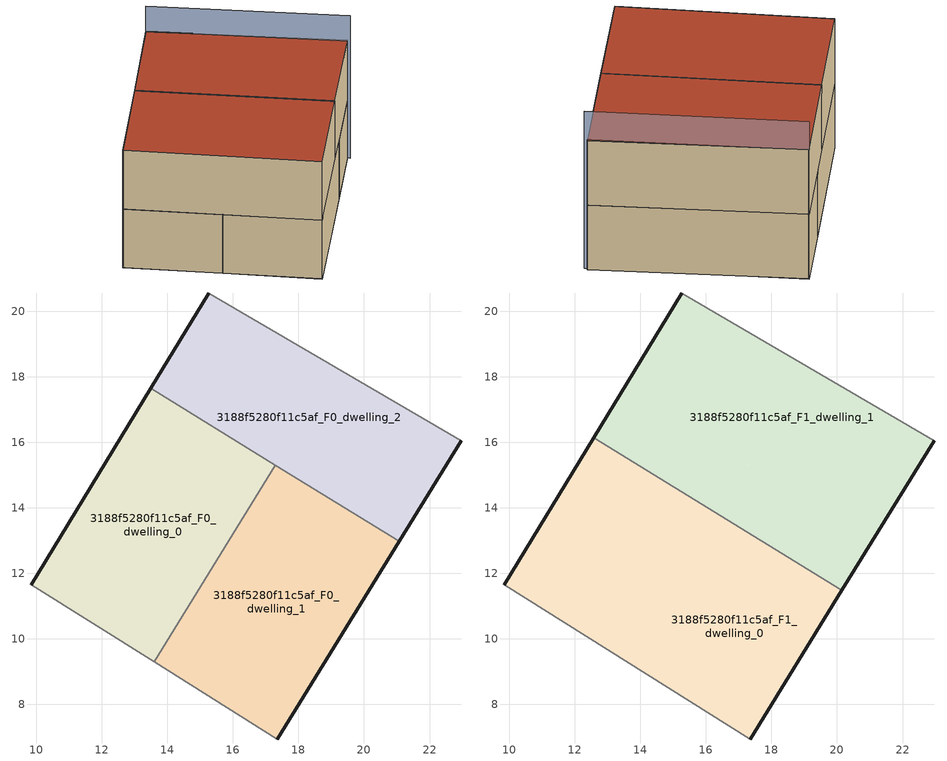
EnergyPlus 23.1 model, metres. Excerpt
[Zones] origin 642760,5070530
3188f5280f11c5af_F0_dwelling_0
 floor ground (EU_floor_Construction): 13.6,9.3 17.3,15.3 13.49,17.64 9.85,11.65 z0
 wall outside (EU_wall_Construction): 9.85,11.65 13.49,17.64 z0:3
 wall adiabatic (EU_wall_Construction): 13.6,9.3 9.85,11.65 z0:3
 wall to 3188f5280f11c5af_F0_dwelling_1 (EU_wall_Construction): 17.3,15.3 13.6,9.3 z0:3
 wall to 3188f5280f11c5af_F0_dwelling_2 (EU_wall_Construction): 13.49,17.64 17.3,15.3 z0:3
3188f5280f11c5af_F0_dwelling_1
 floor ground (EU_floor_Construction): 17.36,6.95 21.07,12.97 17.3,15.3 13.6,9.3 z0
 wall outside (EU_wall_Construction): 21.07,12.97 17.36,6.95 z0:3
 wall adiabatic (EU_wall_Construction): 17.36,6.95 13.6,9.3 z0:3
 wall to 3188f5280f11c5af_F0_dwelling_2 (EU_wall_Construction): 17.3,15.3 21.07,12.97 z0:3
3188f5280f11c5af_F0_dwelling_2
 floor ground (EU_floor_Construction): 21.07,12.97 22.96,16.05 15.26,20.55 13.49,17.64 z0
 wall outside (EU_wall_Construction): 13.49,17.64 15.26,20.55 / 22.96,16.05 21.07,12.97 z0:3
 wall adiabatic (EU_wall_Construction): 15.26,20.55 22.96,16.05 z0:3
 roof outside (EU_roof_Construction): 21.07,12.97 22.96,16.05 15.26,20.55 13.49,17.64 z3
3188f5280f11c5af_F1_dwelling_0
 floor to 3188f5280f11c5af_F0_dwelling_0 (EU_floor_Construction): 13.6,9.3 16.38,13.8 12.58,16.14 9.85,11.65 z3
 floor to 3188f5280f11c5af_F0_dwelling_1 (EU_floor_Construction): 17.36,6.95 20.15,11.48 16.38,13.8 13.6,9.3 z3
 wall outside (EU_wall_Construction): 20.15,11.48 17.36,6.95 / 9.85,11.65 12.58,16.14 z3:6
 wall adiabatic (EU_wall_Construction): 17.36,6.95 9.85,11.65 z3:6
 wall to 3188f5280f11c5af_F1_dwelling_1 (EU_wall_Construction): 12.58,16.14 20.15,11.48 z3:6
 roof outside (EU_roof_Construction): 20.15,11.48 17.36,6.95 9.85,11.65 12.58,16.14 z6
3188f5280f11c5af_F1_dwelling_1
 floor outside (EU_floor_Construction): 21.07,12.97 22.96,16.05 15.26,20.55 13.49,17.64 z3
 floor to 3188f5280f11c5af_F0_dwelling_0 (EU_floor_Construction): 16.38,13.8 17.3,15.3 13.49,17.64 12.58,16.14 z3
 floor to 3188f5280f11c5af_F0_dwelling_1 (EU_floor_Construction): 20.15,11.48 21.07,12.97 17.3,15.3 16.38,13.8 z3
 wall outside (EU_wall_Construction): 12.58,16.14 15.26,20.55 / 22.96,16.05 20.15,11.48 z3:6
 wall adiabatic (EU_wall_Construction): 15.26,20.55 22.96,16.05 z3:6
 roof outside (EU_roof_Construction): 22.96,16.05 20.15,11.48 12.58,16.14 15.26,20.55 z6
shading: 23.01,15.9 15.26,20.56 z0:7.3
[Building]
EU S2 Campaign: North Axis=0; Terrain=City; Solar Distribution=FullExterior
[Site:Location]
Lyon-Bron: Latitude=45.75; Longitude=5; Time Zone=1; Elevation=198
[SizingPeriod:WeatherFileDays]
AnnualSizingPeriod: Begin Month=1; Begin Day of Month=1; End Month=12; End Day of Month=31; Day of Week for Start Day=Monday; Use Weather File Daylight Saving Period=No; Use Weather File Rain and Snow Indicators=No
[MATERIAL]
EU_InternalMass_Material: Roughness=MediumRough; Thickness=0.1; Conductivity=1; Density=1800; Specific Heat=900; Thermal Absorptance=0.9; Solar Absorptance=0.7; Visible Absorptance=0.7
[MATERIAL:NOMASS] Roughness=MediumRough; Thermal Absorptance=0.9; Solar Absorptance=0.7; Visible Absorptance=0.7
Name | Thermal Resistance
EU_wall_NoMass | 0.379507
EU_roof_NoMass | 0.466853
EU_floor_NoMass | 0.392157
[CONSTRUCTION]
EU_wall_Construction: EU_wall_NoMass
EU_roof_Construction: EU_roof_NoMass
EU_floor_Construction: EU_floor_NoMass
EU_InternalMass_Construction: EU_InternalMass_Material
[ZONE] Type=1; Multiplier=1; Ceiling Height=autocalculate; Floor Area=autocalculate; Part of Total Floor Area=Yes
Name | Volume
3188f5280f11c5af_F0_dwelling_0 | 93.8416
3188f5280f11c5af_F1_dwelling_0 | 140.751
3188f5280f11c5af_F0_dwelling_1 | 93.8357
3188f5280f11c5af_F1_dwelling_1 | 140.748
3188f5280f11c5af_F0_dwelling_2 | 93.8232
[INTERNALMASS] Construction=EU_InternalMass_Construction
Name | Zone or ZoneList | Surface Area
3188f5280f11c5af_F0_dwelling_0_EU_InternalMass | 3188f5280f11c5af_F0_dwelling_0 | 31.2796
3188f5280f11c5af_F0_dwelling_1_EU_InternalMass | 3188f5280f11c5af_F0_dwelling_1 | 31.278
3188f5280f11c5af_F0_dwelling_2_EU_InternalMass | 3188f5280f11c5af_F0_dwelling_2 | 31.2742
3188f5280f11c5af_F1_dwelling_0_EU_InternalMass | 3188f5280f11c5af_F1_dwelling_0 | 46.9179
3188f5280f11c5af_F1_dwelling_1_EU_InternalMass | 3188f5280f11c5af_F1_dwelling_1 | 46.9169
[OTHEREQUIPMENT] Fuel Type=Electricity; Design Level Calculation Method=Watts/Area; Power per Zone Floor Area=1; Fraction Latent=0; Fraction Radiant=0; Fraction Lost=0; Carbon Dioxide Generation Rate=0; EndUse Subcategory=EU_Step8_InternalGains
Name | Zone or ZoneList or Space or SpaceList | Schedule
EU_Step8_InternalGain_3188f5280f11c5af_F0_dwelling_0_f000 | 3188f5280f11c5af_F0_dwelling_0 | EU_Step8_GainSchedule_3188f5280f11c5af_F0_dwelling_0_f000
EU_Step8_InternalGain_3188f5280f11c5af_F0_dwelling_1_f000 | 3188f5280f11c5af_F0_dwelling_1 | EU_Step8_GainSchedule_3188f5280f11c5af_F0_dwelling_1_f000
EU_Step8_InternalGain_3188f5280f11c5af_F0_dwelling_2_f000 | 3188f5280f11c5af_F0_dwelling_2 | EU_Step8_GainSchedule_3188f5280f11c5af_F0_dwelling_2_f000
EU_Step8_InternalGain_3188f5280f11c5af_F1_dwelling_0_f000 | 3188f5280f11c5af_F1_dwelling_0 | EU_Step8_GainSchedule_3188f5280f11c5af_F1_dwelling_0_f000
EU_Step8_InternalGain_3188f5280f11c5af_F1_dwelling_1_f000 | 3188f5280f11c5af_F1_dwelling_1 | EU_Step8_GainSchedule_3188f5280f11c5af_F1_dwelling_1_f000
[ZONEVENTILATION:DESIGNFLOWRATE] Schedule=EU_AlwaysOn; Design Flow Rate Calculation Method=AirChanges/Hour; Air Changes per Hour=0.51; Ventilation Type=Natural; Fan Pressure Rise=0; Fan Total Efficiency=1; Constant Term Coefficient=1; Temperature Term Coefficient=0; Velocity Term Coefficient=0; Velocity Squared Term Coefficient=0; Minimum Indoor Temperature=-100; Maximum Indoor Temperature=100; Delta Temperature=-100; Minimum Outdoor Temperature=-100; Maximum Outdoor Temperature=100; Maximum Wind Speed=40
Name | Zone or ZoneList or Space or SpaceList
EU_ConstantAir_3188f5280f11c5af_F0_dwelling_0 | 3188f5280f11c5af_F0_dwelling_0
EU_ConstantAir_3188f5280f11c5af_F0_dwelling_1 | 3188f5280f11c5af_F0_dwelling_1
EU_ConstantAir_3188f5280f11c5af_F0_dwelling_2 | 3188f5280f11c5af_F0_dwelling_2
EU_ConstantAir_3188f5280f11c5af_F1_dwelling_0 | 3188f5280f11c5af_F1_dwelling_0
EU_ConstantAir_3188f5280f11c5af_F1_dwelling_1 | 3188f5280f11c5af_F1_dwelling_1
[HVACTEMPLATE:THERMOSTAT] Constant Heating Setpoint=20; Constant Cooling Setpoint=50
EU_HeatOnly_3188f5280f11c5af_F0_dwelling_0; EU_HeatOnly_3188f5280f11c5af_F0_dwelling_1; EU_HeatOnly_3188f5280f11c5af_F0_dwelling_2; EU_HeatOnly_3188f5280f11c5af_F1_dwelling_0; EU_HeatOnly_3188f5280f11c5af_F1_dwelling_1
[HVACTEMPLATE:ZONE:IDEALLOADSAIRSYSTEM] System Availability Schedule=EU_AlwaysOn; Maximum Heating Supply Air Temperature=50; Minimum Cooling Supply Air Temperature=13; Maximum Heating Supply Air Humidity Ratio=0.0156; Minimum Cooling Supply Air Humidity Ratio=0.0077; Heating Limit=NoLimit; Cooling Limit=NoLimit; Heating Availability Schedule=EU_AlwaysOn; Cooling Availability Schedule=EU_CoolingOff; Dehumidification Control Type=ConstantSensibleHeatRatio; Cooling Sensible Heat Ratio=0.7; Dehumidification Setpoint=60; Humidification Control Type=None; Humidification Setpoint=30; Outdoor Air Method=None; Outdoor Air Flow Rate per Person=0.00944; Outdoor Air Flow Rate per Zone Floor Area=0; Outdoor Air Flow Rate per Zone=0; Demand Controlled Ventilation Type=None; Outdoor Air Economizer Type=NoEconomizer; Heat Recovery Type=None; Sensible Heat Recovery Effectiveness=0.7; Latent Heat Recovery Effectiveness=0.65
Name | Template Thermostat
3188f5280f11c5af_F0_dwelling_0 | EU_HeatOnly_3188f5280f11c5af_F0_dwelling_0
3188f5280f11c5af_F0_dwelling_1 | EU_HeatOnly_3188f5280f11c5af_F0_dwelling_1
3188f5280f11c5af_F0_dwelling_2 | EU_HeatOnly_3188f5280f11c5af_F0_dwelling_2
3188f5280f11c5af_F1_dwelling_0 | EU_HeatOnly_3188f5280f11c5af_F1_dwelling_0
3188f5280f11c5af_F1_dwelling_1 | EU_HeatOnly_3188f5280f11c5af_F1_dwelling_1
[SIZING:ZONE] Zone Cooling Design Supply Air Temperature Input Method=SupplyAirTemperature; Zone Cooling Design Supply Air Temperature=13; Zone Heating Design Supply Air Temperature Input Method=SupplyAirTemperature; Zone Heating Design Supply Air Temperature=50; Zone Cooling Design Supply Air Humidity Ratio=0.008; Zone Heating Design Supply Air Humidity Ratio=0.008; Cooling Design Air Flow Method=DesignDay; Cooling Design Air Flow Rate=0; Cooling Minimum Air Flow per Zone Floor Area=0.000762; Cooling Minimum Air Flow=0; Cooling Minimum Air Flow Fraction=0.2; Heating Design Air Flow Method=DesignDay; Heating Design Air Flow Rate=0; Heating Maximum Air Flow per Zone Floor Area=0.002032; Heating Maximum Air Flow=0.141576; Heating Maximum Air Flow Fraction=0.3; Account for Dedicated Outdoor Air System=No; Dedicated Outdoor Air System Control Strategy=NeutralSupplyAir; Dedicated Outdoor Air Low Setpoint Temperature for Design=autosize; Dedicated Outdoor Air High Setpoint Temperature for Design=autosize; Zone Load Sizing Method=Sensible Load Only No Latent Load; Zone Latent Cooling Design Supply Air Humidity Ratio Input Method=HumidityRatioDifference; Zone Cooling Design Supply Air Humidity Ratio Difference=0.005; Zone Latent Heating Design Supply Air Humidity Ratio Input Method=HumidityRatioDifference; Zone Humidification Design Supply Air Humidity Ratio Difference=0.005
3188f5280f11c5af_F0_dwelling_0; 3188f5280f11c5af_F0_dwelling_1; 3188f5280f11c5af_F0_dwelling_2; 3188f5280f11c5af_F1_dwelling_0; 3188f5280f11c5af_F1_dwelling_1
[SCHEDULE:CONSTANT]
Name | Hourly Value
EU_AlwaysOn | 1
EU_CoolingOff | 0
[SCHEDULE:FILE] Column Number=1; Rows to Skip at Top=0; Number of Hours of Data=8760; Column Separator=Comma; Interpolate to Timestep=No; Minutes per Item=60; Adjust Schedule for Daylight Savings=Yes
Name | File
EU_Step8_GainSchedule_3188f5280f11c5af_F0_dwelling_0_f000 | ../../schedules/3188f5280f11c5af/3188f5280f11c5af_F0_dwelling_0_f000_gain.csv
EU_Step8_GainSchedule_3188f5280f11c5af_F0_dwelling_1_f000 | ../../schedules/3188f5280f11c5af/3188f5280f11c5af_F0_dwelling_1_f000_gain.csv
EU_Step8_GainSchedule_3188f5280f11c5af_F0_dwelling_2_f000 | ../../schedules/3188f5280f11c5af/3188f5280f11c5af_F0_dwelling_2_f000_gain.csv
EU_Step8_GainSchedule_3188f5280f11c5af_F1_dwelling_0_f000 | ../../schedules/3188f5280f11c5af/3188f5280f11c5af_F1_dwelling_0_f000_gain.csv
EU_Step8_GainSchedule_3188f5280f11c5af_F1_dwelling_1_f000 | ../../schedules/3188f5280f11c5af/3188f5280f11c5af_F1_dwelling_1_f000_gain.csv
